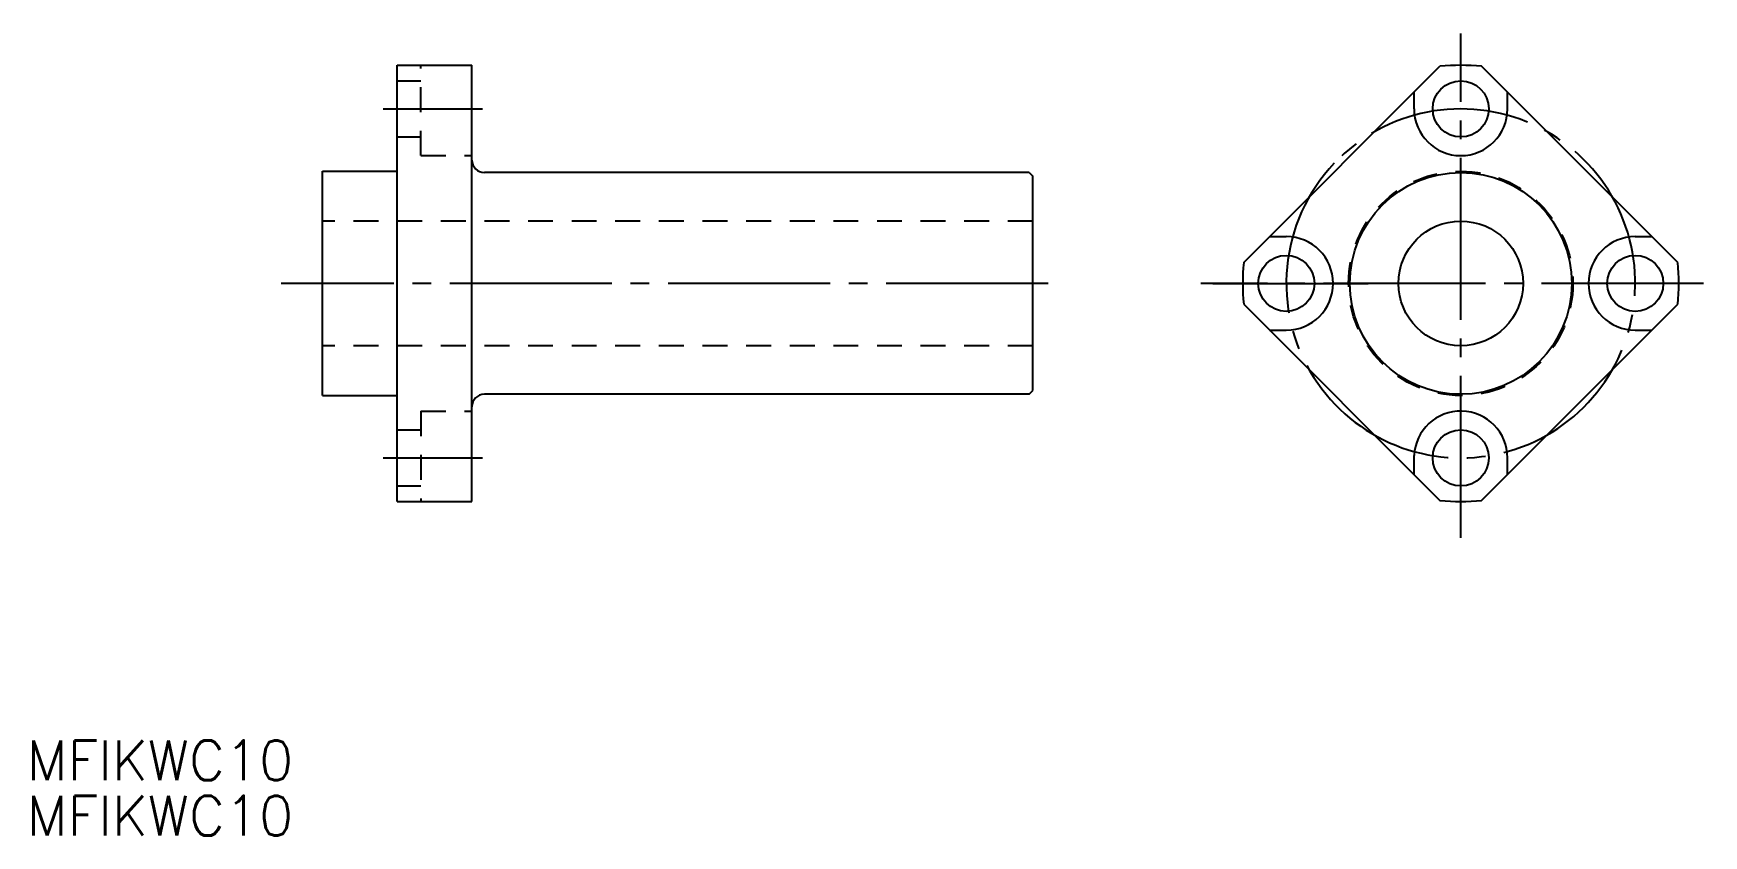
# Model space of a CAD drawing. Extents: x 103 to 237, y 139 to 203.
import ezdxf

# ---------------------------------------------------------------- set-up
doc = ezdxf.new("R2010")
doc.units = 0
doc.linetypes.add('CENTER', pattern=[17.5, 13, -1.5, 1.5, -1.5])
doc.linetypes.add('DASHED', pattern=[3.5, 2, -1.5])
doc.layers.get('0').update_dxf_attribs({"linetype": 'CONTINUOUS'})
doc.layers.add('CENTER', color=1, linetype='CENTER')
doc.styles.get("Standard").update_dxf_attribs({"font": 'txt.shx', "bigfont": '@extfont2.shx'})

msp = doc.modelspace()

# ---------------------------------------------------------------- linework, layer by layer
at = {"color": 7, "linetype": 'CONTINUOUS'}
for p, q in [((132.3, 200.51), (138.3, 200.51)), ((132.3, 165.51), (132.3, 200.51)), ((138.3, 165.51), (138.3, 200.51)), ((200.22, 184.68), (215.97, 200.43)), ((235.06, 184.68), (219.31, 200.43)), ((213.89, 197.01), (213.89, 198.35)), ((221.39, 197.01), (221.39, 198.35)), ((126.3, 174.01), (126.3, 192.01)), ((126.3, 192.01), (132.3, 192.01)), ((183, 191.91), (139.3, 191.91)), ((183, 191.91), (183.3, 191.61)), ((183.3, 174.41), (183.3, 191.61)), ((202.3, 186.76), (203.64, 186.76)), ((231.64, 186.76), (232.98, 186.76)), ((200.22, 181.34), (215.97, 165.59)), ((219.31, 165.59), (235.06, 181.34)), ((202.3, 179.26), (203.64, 179.26)), ((231.64, 179.26), (232.98, 179.26)), ((183, 174.11), (183.3, 174.41)), ((126.3, 174.01), (132.3, 174.01)), ((183, 174.11), (139.3, 174.11)), ((213.89, 167.67), (213.89, 169.19)), ((221.39, 167.67), (221.39, 169.01)), ((132.3, 165.51), (138.3, 165.51))]:
    msp.add_line(p, q, dxfattribs=at)
at = {"color": 3, "linetype": 'DASHED'}
for p, q in [((134.2, 193.26), (134.2, 200.51)), ((132.3, 199.26), (134.2, 199.26)), ((132.3, 194.76), (134.2, 194.76)), ((134.2, 193.26), (138.3, 193.26)), ((183.3, 188.01), (126.3, 188.01)), ((183.3, 178.01), (126.3, 178.01)), ((134.2, 172.76), (138.3, 172.76)), ((134.2, 172.76), (134.2, 165.51)), ((132.3, 171.26), (134.2, 171.26)), ((132.3, 166.76), (134.2, 166.76))]:
    msp.add_line(p, q, dxfattribs=at)
at = {"color": 1, "linetype": 'CENTER'}
msp.add_line((197.75, 183.01), (210.22, 183.01), dxfattribs=at)
at = {"color": 7, "linetype": 'CONTINUOUS'}
for centre, radius in [((217.64, 197.01), 2.25), ((217.64, 183.01), 8.9), ((217.64, 183.01), 5), ((203.64, 183.01), 2.25), ((231.64, 183.01), 2.25), ((217.64, 169.01), 2.25)]:
    msp.add_circle(centre, radius, dxfattribs=at)
at = {"color": 3, "linetype": 'DASHED'}
msp.add_circle((217.64, 183.01), 9, dxfattribs=at)
at = {"color": 7, "linetype": 'CONTINUOUS'}
for centre, radius, start, end in [((217.64, 183.01), 17.5, 84.5177, 95.4823), ((217.64, 197.01), 3.75, 180, 0), ((139.3, 192.91), 1, 180, 270), ((203.64, 183.01), 3.75, 270, 90), ((231.64, 183.01), 3.75, 90, 270), ((217.64, 183.01), 17.5, 174.5177, 185.4823), ((217.64, 183.01), 17.5, 354.5177, 5.4823), ((139.3, 173.11), 1, 90, 180), ((217.64, 169.01), 3.75, 0, 177.2397), ((217.64, 183.01), 17.5, 264.5177, 275.4823)]:
    msp.add_arc(centre, radius, start, end, dxfattribs=at)
at = {"color": 1, "linetype": 'CENTER'}
msp.add_arc((217.64, 183.01), 14, 136.4994, 212.6479, dxfattribs=at)
at = {"layer": 'CENTER', "color": 1, "linetype": 'CENTER'}
for p, q in [((217.64, 162.59), (217.64, 203.07)), ((131.17, 197.01), (139.14, 197.01)), ((184.53, 183.01), (122.99, 183.01)), ((184.53, 183.01), (122.99, 183.01)), ((237.12, 183.01), (196.77, 183.01)), ((131.17, 169.01), (139.14, 169.01))]:
    msp.add_line(p, q, dxfattribs=at)
msp.add_arc((217.64, 183.01), 14, 212.6479, 136.4994, dxfattribs=at)

# ---------------------------------------------------------------- texts
at = {"color": 7, "linetype": 'CONTINUOUS'}
for p in [(102.56, 143.14), (102.56, 138.7)]:
    msp.add_text('MFIKWC10', height=3.2, dxfattribs=at).set_placement(p)

doc.saveas('drawing.dxf')
